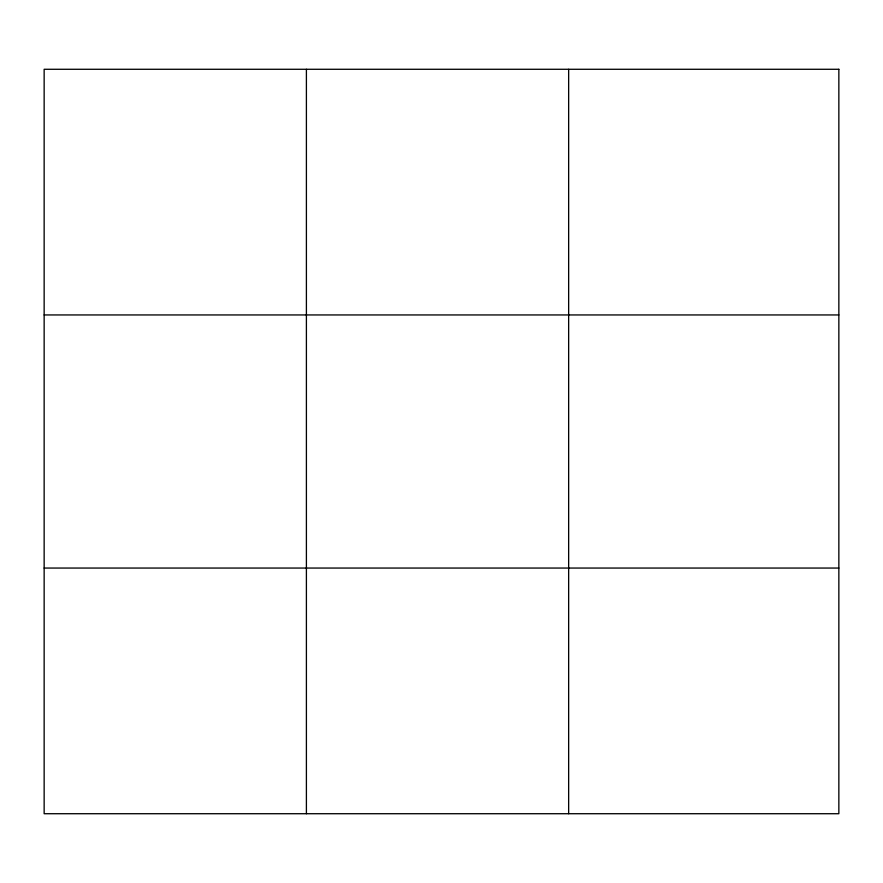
<?xml version="1.0" encoding="UTF-8"?>
<svg xmlns="http://www.w3.org/2000/svg" width="883" height="883" viewBox="0 0 883 883"><rect width="100%" height="100%" fill="white"/><g stroke="black" fill="none" stroke-linecap="round" stroke-linejoin="round"><path stroke-width="1.32" d="M306.401 813.718L306.401 69.282M568.652 813.718L568.652 69.282M44.15 314.944L838.85 314.944M44.15 568.056L838.85 568.056M838.85 69.282L838.85 813.718L44.15 813.718L44.15 69.282L838.85 69.282"/></g></svg>
